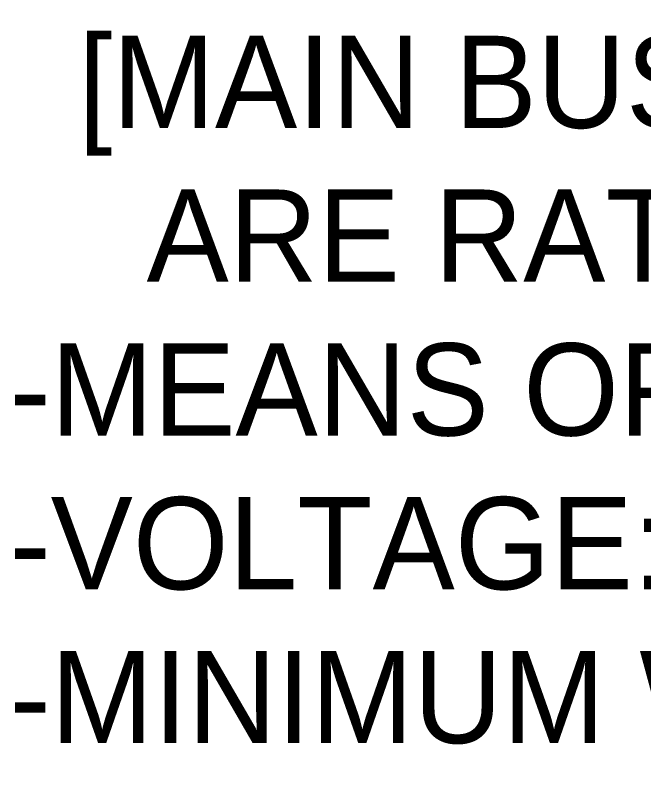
# Model space of a CAD drawing. Header units: inches. Extents: x 0 to 150, y -105 to 11.
# Drawn here: x 13.27 to 37.31, y -46.92 to -18.05 of the extents above; entities that cross this region are included whole.
import ezdxf
from ezdxf.enums import TextEntityAlignment as Align

# ---------------------------------------------------------------- set-up
doc = ezdxf.new("R2018")
doc.units = ezdxf.units.IN
doc.header["$LTSCALE"] = 0.25
doc.header["$MEASUREMENT"] = 0
doc.layers.get('0').update_dxf_attribs({"linetype": 'CONTINUOUS'})
doc.layers.add('TITLEBLOCK', color=7, linetype='CONTINUOUS')
doc.styles.add('Mono 821', font='monos.ttf', dxfattribs={"height": 1.8})
doc.styles.get("Standard").update_dxf_attribs({"font": 'SIMPLEX'})

# ---------------------------------------------------------------- blocks, each defined once
blk = doc.blocks.new('ECAD_LSE_Custom_TB_2.0')
at = {"layer": 'TITLEBLOCK', "linetype": 'Continuous', "lineweight": 30, "flags": 104}
blk.add_attdef('SYSTEM_SPECS', text='', height=0.075, dxfattribs=at).set_placement((13.25, 10.719), align=Align.TOP_LEFT)
at = {"layer": 'TITLEBLOCK', "linetype": 'Continuous', "style": 'Mono 821'}
blk.add_attdef('CUSTOMER_DESIGNATION', text='', height=0.1, dxfattribs=at).set_placement((11.25, 1.188), align=Align.TOP_CENTER)
blk.add_attdef('PROJECT_NAME', text='', height=0.1, dxfattribs=at).set_placement((13.508, 1.209), align=Align.MIDDLE_LEFT)
for tag, p in [('SWBD_AMP_VOLT_KAIC_NEMA', (11.25, 0.938)), ('CUSTOMER_2', (14.415, 0.844)), ('CUSTOMER', (14.415, 1)), ('SCALE', (16.09, 0.972)), ('CUSTOMER_3', (14.415, 0.688)), ('QUOTE_NUMBER', (16.064, 0.71)), ('DWG_NUMBER', (16.104, 0.359))]:
    blk.add_attdef(tag, text='', height=0.1, dxfattribs=at).set_placement(p, align=Align.MIDDLE_CENTER)
blk.add_attdef('DWG_TYPE', text='', height=0.1, dxfattribs=at).set_placement((11.25, 0.688), align=Align.BOTTOM_CENTER)

msp = doc.modelspace()

# ---------------------------------------------------------------- block references
at = {"linetype": 'Continuous'}
ref = msp.add_blockref('ECAD_LSE_Custom_TB_2.0', (-0.188, -0.188), dxfattribs=at)
lines = msp.add_mtext('SYSTEM SPECS:\\P\\P-Type: \\P-POLES:    \\P-MAIN BUS AMPACITY (CONTINUOUS):\\P  [MAIN BUS AMPACITY IS 4000A FOR ALL SWBDS. SWBDS\\P    ARE RATED FOR 4000A & UNDER]\\P-MEANS OF DISCONNECT, SERVICE RATING(CONTINUOUS):  \\P-VOLTAGE: \\P-MINIMUM WITHSTAND RATING:\\P-CONTROL POWER SUPPLY:\\P-SERVICE ENTRANCE RATED:\\P-MAIN:\\P-METERING:\\P-HEATER:\\P-UL LISTING:\\P    \\P\\P\\PNOTES:\\P\\P  ', dxfattribs={"layer": 'TITLEBLOCK', "linetype": 'Continuous', "insert": (13.062, 10.531), "char_height": 3.52395, "attachment_point": 1})
ref.add_attrib('SYSTEM_SPECS', '', (13.062, 10.531), dxfattribs={"flags": 104}).embed_mtext(lines)

doc.saveas('drawing.dxf')
